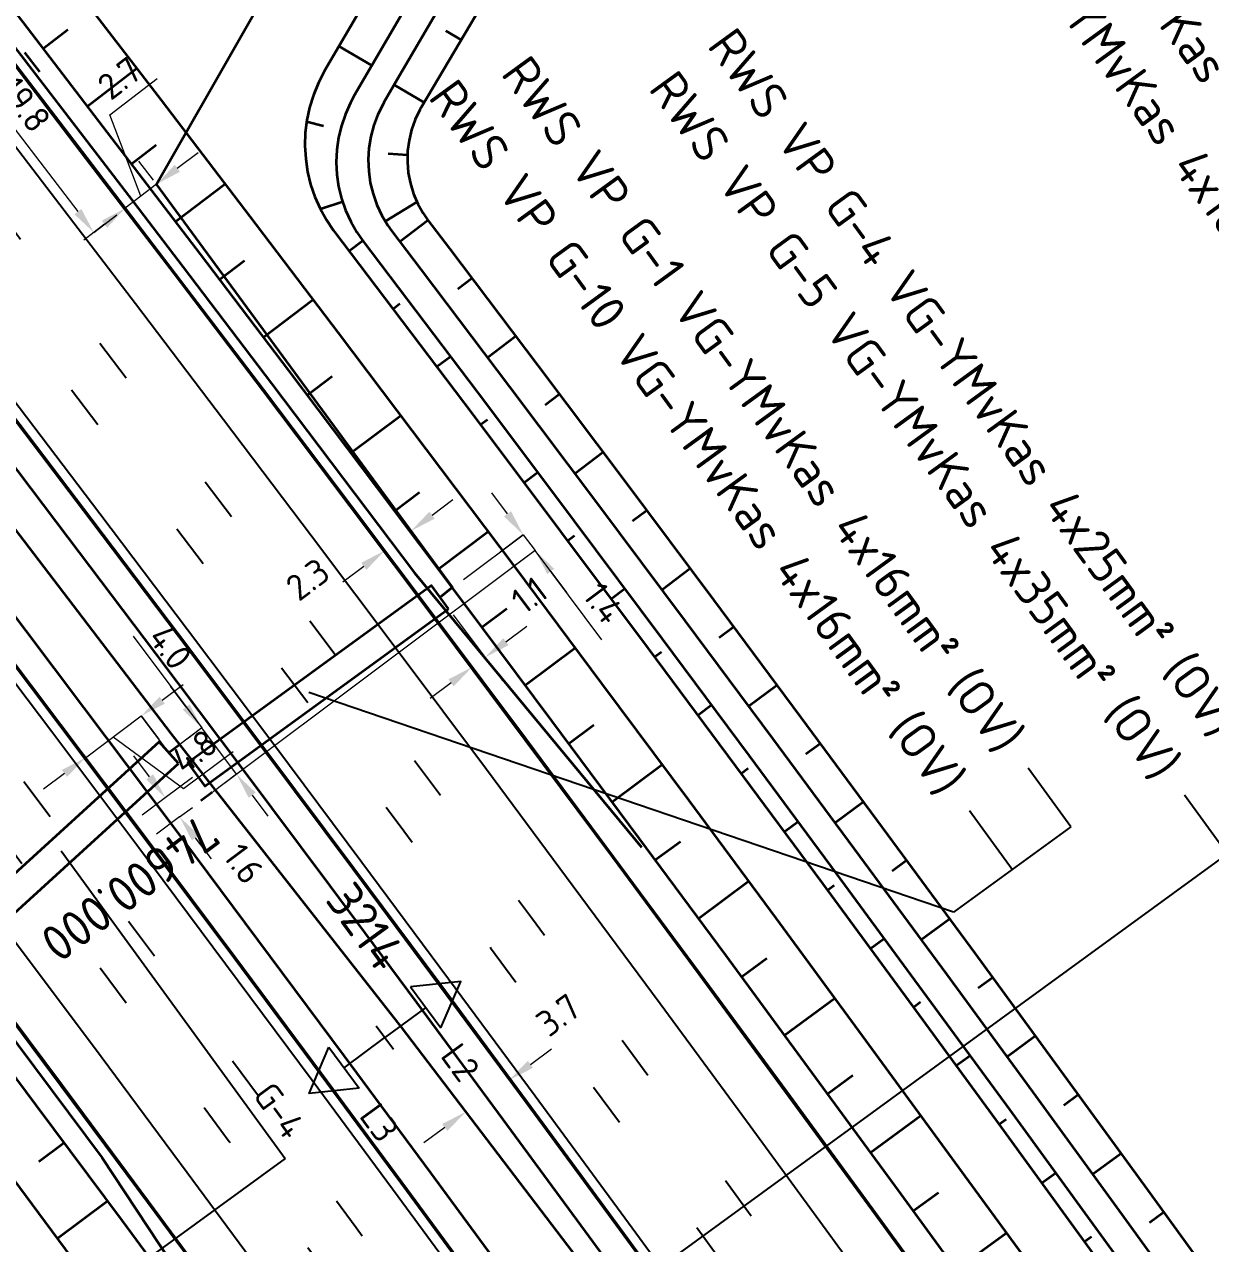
# Model space of a CAD drawing. Header units: metres. Extents: x 134219 to 139080, y 438661 to 444352.
# Drawn here: x 135470.2 to 135551.9, y 443037.3 to 443121.2 of the extents above; entities that cross this region are included whole.
import ezdxf
from ezdxf.enums import TextEntityAlignment as Align

# ---------------------------------------------------------------- set-up
doc = ezdxf.new("R2010")
doc.units = ezdxf.units.M
doc.linetypes.add('13strp', pattern=[4, 1, -3])
doc.linetypes.add('39strp', pattern=[12, 3, -9])
doc.layers.get('DEFPOINTS').update_dxf_attribs({"color": 193})
for name, color, linetype, lineweight in [('N-WE-KL-ET_LS_OV_ARMATUUR-S', 7, 'Continuous', 25), ('N-WE-KL-ET_LS_OV_ARMATUUR-T18', 1, 'Continuous', 25), ('N-WE-KL-ET_LS_OV_KABEL-G', 10, 'KL-LS-OV-N', 35), ('N-WE-KL-ET_LS_OV_KABEL-M', 7, 'Continuous', 18), ('N-WE-KL-ET_LS_OV_KABEL-T25', 7, 'Continuous', 25), ('N-WE-KL-ET_LS_OV_MANTELBUIS-G', 10, 'Continuous', 35), ('Utd-geleiderail-nw', 8, 'glm a2ee v014$0$f2m40080', 35), ('Utd-ondergr-nw', 8, '13strp', 35)]:
    doc.layers.add(name, color=color, linetype=linetype, lineweight=lineweight)
doc.layers.add('N-WE-KL-ET_LS_OV_ARMATUUR-T25', color=2, linetype='Continuous')
doc.layers.add('Utd-weg-nw', color=8, linetype='Continuous')
doc.styles.add('alm a2ee v011$0$rtw_iso', font='NLCS-ISO.ttf')
doc.styles.add('ISO18', font='NLCS-ISO.ttf')
doc.styles.add('ISO25', font='NLCS-ISO.ttf')
doc.styles.add('NLCS-ISO', font='NLCS-ISO.ttf')
doc.styles.add('NLCS_18', font='NLCS-ISO.ttf', dxfattribs={"height": 1.8})
doc.styles.add('NLCS_25', font='NLCS-ISO.ttf', dxfattribs={"height": 2.5})
doc.linetypes.add('glm a2ee v014$0$f2m40080', pattern='A,2,-1,[160,RTW.shx,S=0.5,R=0,X=0,Y=0],-1', length=4)
doc.linetypes.add('KL-LS-OV-N', pattern='A,4,-1,[103,NLCS.SHX,S=0.75,R=0,X=0,Y=0],-1,4,-1.5,["0V",Standard,S=1,R=0,X=0,Y=-0.5],-3', length=14.5)
doc.dimstyles.new('NLCS_t18_pijl_Dimension_l3_h1', dxfattribs={"dimtxt": 1.8, "dimasz": 1.8, "dimexe": 2, "dimexo": 2, "dimgap": 0.7, "dimtad": 1, "dimdec": 1, "dimzin": 0, "dimdsep": 46, "dimtxsty": 'NLCS_18', "dimcen": 2.5, "dimdle": 2, "dimclrd": 256, "dimclre": 256, "dimclrt": 256, "dimadec": 1, "dimazin": 0, "dimtfac": 1, "dimtdec": 1, "dimtofl": 0, "dimtmove": 1, "dimatfit": 0, "dimfxl": 0, "dimtolj": 1, "dimtzin": 0, "dimlwd": 18, "dimlwe": 18, "dimarcsym": 0})

# ---------------------------------------------------------------- blocks, each defined once
blk = doc.blocks.new('SKL-ET_OV_ARMATUUR_HD_NATRIUM_2x250W-SO (1)')
for points in [[(-3.493, -1.757), (-6.493, 0), (-3.493, 1.757)], [(-3.493, 1.757), (-3.493, -1.757)], [(3.493, -1.757), (6.493, 0), (3.493, 1.757)], [(3.493, 1.757), (3.493, -1.757)], [(0, 1), (0, -1)], [(-3.493, 0), (0, 0)], [(3.493, 0), (0, 0)]]:
    blk.add_lwpolyline(points)
at = {"layer": 'N-WE-KL-ET_LS_OV_ARMATUUR-T18', "style": 'NLCS-ISO', "flags": 1}
for tag, p in [('TYPE_ARMATUUR', (3.075, -6.821)), ('VERMOGEN_LAMP', (3.075, -10.606)), ('SPIEGELSTAND', (3.075, -14.39)), ('HOOGTE_LICHTMAST', (3.075, -18.175)), ('UITLEGGERHOEK', (3.075, -21.959)), ('TYPE_LICHTMAST', (3.075, -25.744)), ('BOTSVRIENDELIJK', (3.075, -29.528)), ('POSITIE_LICHTMAST', (3.075, -33.313)), ('KABELAANSLUITNG', (3.075, -37.097)), ('VOEDINGSPUNT', (3.075, -48.451))]:
    blk.add_attdef(tag, p, '', height=1.8, dxfattribs=at)
at = {"layer": 'N-WE-KL-ET_LS_OV_ARMATUUR-T18', "style": 'NLCS-ISO'}
for tag, p in [('FASE-AANSLUITING_1', (3.075, -40.882)), ('FASE-AANSLUITING_2', (3.075, -44.666)), ('GROEPSNUMMER', (3.075, -52.235))]:
    blk.add_attdef(tag, p, '', height=1.8, dxfattribs=at)
at = {"layer": 'N-WE-KL-ET_LS_OV_ARMATUUR-T25', "style": 'NLCS-ISO'}
for tag, p in [('MASTNUMMER', (3.075, 7.391)), ('TYPE_SYMBOOL', (3.075, 3.606))]:
    blk.add_attdef(tag, p, '', height=2.5, dxfattribs=at)
blk = doc.blocks.new('*D456')
at = {"layer": 'DEFPOINTS', "color": 0, "transparency": 16777216}
for p in [(135503.593, 443048.542), (135500.592, 443046.333), (135500.592, 443046.333)]:
    blk.add_point(p, dxfattribs=at)
at = {"layer": 'N-WE-KL-ET_LS_OV_KABEL-M', "linetype": 'Continuous', "lineweight": 18, "transparency": 16777216}
for p, q in [((135505.043, 443049.609), (135506.493, 443050.676)), ((135499.142, 443045.266), (135497.692, 443044.199))]:
    blk.add_line(p, q, dxfattribs=at)
at = {"layer": 'N-WE-KL-ET_LS_OV_KABEL-M', "lineweight": 18, "transparency": 16777216}
for p, q in [((135503.593, 443048.542), (135504.779, 443046.931)), ((135500.592, 443046.333), (135501.777, 443044.722))]:
    blk.add_line(p, q, dxfattribs=at)
at = {"layer": 'N-WE-KL-ET_LS_OV_KABEL-M', "transparency": 16777216}
for points in [[(135504.865, 443049.85), (135505.221, 443049.367), (135503.593, 443048.542)], [(135498.964, 443045.508), (135499.32, 443045.025), (135500.592, 443046.333)]]:
    blk.add_solid(points, dxfattribs=at)
at = {"layer": 'N-WE-KL-ET_LS_OV_KABEL-M', "transparency": 16777216, "insert": (135506.962, 443053.008), "char_height": 1.8, "attachment_point": 5, "rotation": 36.34783, "style": 'NLCS_18'}
blk.add_mtext('\\A1;3.7', dxfattribs=at)
blk = doc.blocks.new('*D401')
at = {"layer": 'DEFPOINTS', "color": 0, "transparency": 16777216}
for p in [(135479.897, 443067.969), (135479.897, 443067.969), (135480.884, 443066.652)]:
    blk.add_point(p, dxfattribs=at)
at = {"layer": 'N-WE-KL-ET_LS_OV_KABEL-M', "linetype": 'Continuous', "lineweight": 18, "transparency": 16777216}
for p, q in [((135478.818, 443069.409), (135477.738, 443070.85)), ((135481.963, 443065.211), (135483.043, 443063.771))]:
    blk.add_line(p, q, dxfattribs=at)
at = {"layer": 'N-WE-KL-ET_LS_OV_KABEL-M', "lineweight": 18, "transparency": 16777216}
for p, q in [((135479.897, 443067.969), (135478.296, 443066.769)), ((135480.884, 443066.652), (135479.283, 443065.452))]:
    blk.add_line(p, q, dxfattribs=at)
at = {"layer": 'N-WE-KL-ET_LS_OV_KABEL-M', "transparency": 16777216}
for points in [[(135479.058, 443069.589), (135478.577, 443069.229), (135479.897, 443067.969)], [(135482.203, 443065.391), (135481.723, 443065.031), (135480.884, 443066.652)]]:
    blk.add_solid(points, dxfattribs=at)
at = {"layer": 'N-WE-KL-ET_LS_OV_KABEL-M', "transparency": 16777216, "insert": (135485.297, 443063.43), "char_height": 1.8, "attachment_point": 5, "rotation": 306.84812, "style": 'NLCS_18'}
blk.add_mtext('\\A1;1.6', dxfattribs=at)
blk = doc.blocks.new('*D402')
at = {"layer": 'DEFPOINTS', "color": 0, "transparency": 16777216}
for p in [(135482.41, 443072.778), (135482.41, 443072.778), (135484.801, 443069.587)]:
    blk.add_point(p, dxfattribs=at)
at = {"layer": 'N-WE-KL-ET_LS_OV_KABEL-M', "linetype": 'Continuous', "lineweight": 18, "transparency": 16777216}
for p, q in [((135477.677, 443079.093), (135482.41, 443072.778)), ((135481.33, 443074.218), (135480.251, 443075.659)), ((135484.801, 443069.587), (135482.41, 443072.778)), ((135485.88, 443068.147), (135486.96, 443066.707))]:
    blk.add_line(p, q, dxfattribs=at)
at = {"layer": 'N-WE-KL-ET_LS_OV_KABEL-M', "lineweight": 18, "transparency": 16777216}
for p, q in [((135482.41, 443072.778), (135480.809, 443071.579)), ((135484.801, 443069.587), (135483.201, 443068.388))]:
    blk.add_line(p, q, dxfattribs=at)
at = {"layer": 'N-WE-KL-ET_LS_OV_KABEL-M', "transparency": 16777216}
for points in [[(135481.571, 443074.398), (135481.09, 443074.039), (135482.41, 443072.778)], [(135486.121, 443068.327), (135485.64, 443067.967), (135484.801, 443069.587)]]:
    blk.add_solid(points, dxfattribs=at)
at = {"layer": 'N-WE-KL-ET_LS_OV_KABEL-M', "transparency": 16777216, "insert": (135480.241, 443078.34), "char_height": 1.8, "attachment_point": 5, "rotation": 306.84812, "style": 'NLCS_18'}
blk.add_mtext('\\A1;4.0', dxfattribs=at)
blk = doc.blocks.new('*D403')
at = {"layer": 'DEFPOINTS', "color": 0, "transparency": 16777216}
for p in [(135478.242, 443073.611), (135478.242, 443073.611), (135474.388, 443070.723)]:
    blk.add_point(p, dxfattribs=at)
at = {"layer": 'N-WE-KL-ET_LS_OV_KABEL-M', "linetype": 'Continuous', "lineweight": 18, "transparency": 16777216}
for p, q in [((135479.683, 443074.691), (135481.123, 443075.77)), ((135474.388, 443070.723), (135478.242, 443073.611)), ((135476.315, 443072.167), (135481.144, 443068.6)), ((135481.144, 443068.6), (135484.569, 443071.167)), ((135472.948, 443069.644), (135471.507, 443068.564))]:
    blk.add_line(p, q, dxfattribs=at)
at = {"layer": 'N-WE-KL-ET_LS_OV_KABEL-M', "lineweight": 18, "transparency": 16777216}
for p, q in [((135478.242, 443073.611), (135479.442, 443072.011)), ((135474.388, 443070.723), (135475.588, 443069.123))]:
    blk.add_line(p, q, dxfattribs=at)
at = {"layer": 'N-WE-KL-ET_LS_OV_KABEL-M', "transparency": 16777216}
for points in [[(135479.503, 443074.931), (135479.862, 443074.451), (135478.242, 443073.611)], [(135472.768, 443069.884), (135473.128, 443069.404), (135474.388, 443070.723)]]:
    blk.add_solid(points, dxfattribs=at)
at = {"layer": 'N-WE-KL-ET_LS_OV_KABEL-M', "transparency": 16777216, "insert": (135481.897, 443071.164), "char_height": 1.8, "attachment_point": 5, "rotation": 36.84812, "style": 'NLCS_18'}
blk.add_mtext('\\A1;4.8', dxfattribs=at)
blk = doc.blocks.new('*D404')
at = {"layer": 'DEFPOINTS', "color": 0, "transparency": 16777216}
for p in [(135504.549, 443086.081), (135505.362, 443084.996), (135505.362, 443084.996)]:
    blk.add_point(p, dxfattribs=at)
at = {"layer": 'N-WE-KL-ET_LS_OV_KABEL-M', "linetype": 'Continuous', "lineweight": 18, "transparency": 16777216}
for p, q in [((135503.47, 443087.522), (135502.39, 443088.962)), ((135504.549, 443086.081), (135505.362, 443084.996)), ((135509.969, 443078.849), (135505.362, 443084.996)), ((135506.442, 443083.556), (135507.521, 443082.115))]:
    blk.add_line(p, q, dxfattribs=at)
at = {"layer": 'N-WE-KL-ET_LS_OV_KABEL-M', "lineweight": 18, "transparency": 16777216}
for p, q in [((135504.549, 443086.081), (135502.949, 443084.882)), ((135505.362, 443084.996), (135503.762, 443083.797))]:
    blk.add_line(p, q, dxfattribs=at)
at = {"layer": 'N-WE-KL-ET_LS_OV_KABEL-M', "transparency": 16777216}
for points in [[(135503.71, 443087.702), (135503.23, 443087.342), (135504.549, 443086.081)], [(135506.682, 443083.736), (135506.202, 443083.376), (135505.362, 443084.996)]]:
    blk.add_solid(points, dxfattribs=at)
at = {"layer": 'N-WE-KL-ET_LS_OV_KABEL-M', "transparency": 16777216, "insert": (135510.074, 443081.377), "char_height": 1.8, "attachment_point": 5, "rotation": 306.84812, "style": 'NLCS_18'}
blk.add_mtext('\\A1;1.4', dxfattribs=at)
blk = doc.blocks.new('*D405')
at = {"layer": 'DEFPOINTS', "color": 0, "transparency": 16777216}
for p in [(135501.019, 443076.966), (135501.916, 443077.638), (135501.916, 443077.638)]:
    blk.add_point(p, dxfattribs=at)
at = {"layer": 'N-WE-KL-ET_LS_OV_KABEL-M', "linetype": 'Continuous', "lineweight": 18, "transparency": 16777216}
for p, q in [((135503.357, 443078.717), (135504.797, 443079.797)), ((135499.579, 443075.886), (135498.138, 443074.807))]:
    blk.add_line(p, q, dxfattribs=at)
at = {"layer": 'N-WE-KL-ET_LS_OV_KABEL-M', "lineweight": 18, "transparency": 16777216}
for p, q in [((135501.019, 443076.966), (135502.218, 443075.365)), ((135501.916, 443077.638), (135503.116, 443076.037))]:
    blk.add_line(p, q, dxfattribs=at)
at = {"layer": 'N-WE-KL-ET_LS_OV_KABEL-M', "transparency": 16777216}
for points in [[(135503.177, 443078.957), (135503.537, 443078.477), (135501.916, 443077.638)], [(135499.399, 443076.126), (135499.759, 443075.646), (135501.019, 443076.966)]]:
    blk.add_solid(points, dxfattribs=at)
at = {"layer": 'N-WE-KL-ET_LS_OV_KABEL-M', "transparency": 16777216, "insert": (135504.958, 443081.917), "char_height": 1.8, "attachment_point": 5, "rotation": 36.84812, "style": 'NLCS_18'}
blk.add_mtext('\\A1;1.1', dxfattribs=at)
blk = doc.blocks.new('*D406')
at = {"layer": 'DEFPOINTS', "color": 0, "transparency": 16777216}
for p in [(135496.825, 443086.352), (135496.825, 443086.352), (135495.004, 443084.987)]:
    blk.add_point(p, dxfattribs=at)
at = {"layer": 'N-WE-KL-ET_LS_OV_KABEL-M', "lineweight": 18, "transparency": 16777216}
for p, q in [((135496.825, 443086.352), (135495.626, 443087.952)), ((135495.004, 443084.987), (135493.805, 443086.588))]:
    blk.add_line(p, q, dxfattribs=at)
at = {"layer": 'N-WE-KL-ET_LS_OV_KABEL-M', "linetype": 'Continuous', "lineweight": 18, "transparency": 16777216}
for p, q in [((135498.266, 443087.431), (135499.706, 443088.511)), ((135493.563, 443083.908), (135492.123, 443082.828))]:
    blk.add_line(p, q, dxfattribs=at)
at = {"layer": 'N-WE-KL-ET_LS_OV_KABEL-M', "transparency": 16777216}
for points in [[(135498.086, 443087.672), (135498.446, 443087.191), (135496.825, 443086.352)], [(135493.384, 443084.148), (135493.743, 443083.668), (135495.004, 443084.987)]]:
    blk.add_solid(points, dxfattribs=at)
at = {"layer": 'N-WE-KL-ET_LS_OV_KABEL-M', "transparency": 16777216, "insert": (135489.707, 443083.017), "char_height": 1.8, "attachment_point": 5, "rotation": 36.84812, "style": 'NLCS_18'}
blk.add_mtext('\\A1;2.3', dxfattribs=at)
blk = doc.blocks.new('*D163')
at = {"layer": 'DEFPOINTS', "color": 0, "transparency": 16777216}
for p in [(135462.948, 443122.579), (135474.969, 443106.909), (135474.969, 443106.909)]:
    blk.add_point(p, dxfattribs=at)
at = {"layer": 'N-WE-KL-ET_LS_OV_KABEL-M', "lineweight": 18, "transparency": 16777216}
for p, q in [((135462.948, 443122.579), (135464.535, 443123.797)), ((135474.969, 443106.909), (135476.556, 443108.126))]:
    blk.add_line(p, q, dxfattribs=at)
at = {"layer": 'N-WE-KL-ET_LS_OV_KABEL-M', "linetype": 'Continuous', "lineweight": 18, "transparency": 16777216}
blk.add_line((135464.044, 443121.151), (135473.873, 443108.337), dxfattribs=at)
at = {"layer": 'N-WE-KL-ET_LS_OV_KABEL-M', "transparency": 16777216}
for points in [[(135464.282, 443121.334), (135463.805, 443120.969), (135462.948, 443122.579)], [(135474.111, 443108.52), (135473.635, 443108.154), (135474.969, 443106.909)]]:
    blk.add_solid(points, dxfattribs=at)
at = {"layer": 'N-WE-KL-ET_LS_OV_KABEL-M', "transparency": 16777216, "insert": (135470.228, 443115.718), "char_height": 1.8, "attachment_point": 5, "rotation": 307.49219, "style": 'NLCS_18'}
blk.add_mtext('\\A1;19.8', dxfattribs=at)
blk = doc.blocks.new('*D164')
at = {"layer": 'DEFPOINTS', "color": 0, "transparency": 16777216}
for p in [(135479.295, 443110.228, 1.374), (135477.136, 443108.571, 1.374), (135477.136, 443108.571)]:
    blk.add_point(p, dxfattribs=at)
at = {"layer": 'N-WE-KL-ET_LS_OV_KABEL-M', "linetype": 'Continuous', "lineweight": 18, "transparency": 16777216}
for p, q in [((135476.085, 443115.012), (135479.338, 443117.507)), ((135478.216, 443109.399), (135476.085, 443115.012)), ((135480.723, 443111.323), (135482.152, 443112.419)), ((135479.295, 443110.228), (135477.136, 443108.571)), ((135475.708, 443107.476), (135474.28, 443106.38))]:
    blk.add_line(p, q, dxfattribs=at)
at = {"layer": 'N-WE-KL-ET_LS_OV_KABEL-M', "lineweight": 18, "transparency": 16777216}
for p, q in [((135479.081, 443110.506), (135478.078, 443111.814)), ((135476.922, 443108.85), (135475.919, 443110.158))]:
    blk.add_line(p, q, dxfattribs=at)
at = {"layer": 'N-WE-KL-ET_LS_OV_KABEL-M', "transparency": 16777216}
for points in [[(135480.541, 443111.561), (135480.906, 443111.085), (135479.295, 443110.228)], [(135475.525, 443107.714), (135475.89, 443107.238), (135477.136, 443108.571)]]:
    blk.add_solid(points, dxfattribs=at)
at = {"layer": 'N-WE-KL-ET_LS_OV_KABEL-M', "transparency": 16777216, "insert": (135476.737, 443117.529), "char_height": 1.8, "attachment_point": 5, "rotation": 37.49219, "style": 'NLCS_18'}
blk.add_mtext('\\A1;2.7', dxfattribs=at)

msp = doc.modelspace()

# ---------------------------------------------------------------- linework, layer by layer
at = {"layer": 'N-WE-KL-ET_LS_OV_KABEL-G', "flags": 128}
for points, elevation in [([(135028.791, 443628.212), (135029.429, 443628.499), (135031.215, 443626.78), (135031.77, 443626.036), (135031.717, 443624.461), (135052.283, 443604.284), (135079.826, 443576.697), (135079.681, 443576.86), (135107.02, 443546.266), (135128.475, 443521.399), (135135.828, 443512.885), (135160.14, 443483.986), (135177.303, 443462.483), (135198.671, 443435.935), (135200.352, 443433.581), (135206.963, 443425.677), (135215.588, 443414.756), (135229.59, 443396.504), (135246.512, 443374.993), (135246.49, 443375.006), (135294.884, 443312.895), (135333.287, 443263.089), (135371.731, 443213.181), (135406.65, 443167.972), (135427.92, 443140.404), (135453.984, 443108.378), (135454.935, 443105.985), (135457.196, 443102.601), (135480.28, 443072.391), (135496.144, 443052.166), (135531.445, 443005.868), (135550.731, 442980.132), (135566.747, 442957.086), (135582.351, 442934.835), (135591.75, 442921.241), (135600.66, 442908.466), (135623.1, 442873.097), (135810.94, 442567.72), (135811.574, 442566.242), (135890.003, 442440.492), (135917.509, 442397.788), (135918.361, 442396.368), (135921.308, 442391.573), (135924.118, 442387.088), (135993.388, 442276.103), (135998.088, 442268.147), (136009.985, 442249.338), (136029.664, 442217.436), (136035.64, 442207.918), (136051.526, 442183.815), (136063.882, 442163.962), (136083.422, 442134.873), (136087.677, 442128.392), (136098.452, 442110.211), (136094.165, 442107.281)], 1.814), ([(135498.825, 443081.778), (135499.676, 443082.47), (135479.295, 443110.228), (135491.354, 443131.372), (135500.523, 443144.885), (135509.375, 443161.728), (135512.756, 443170.434), (135512.446, 443170.053)], 1.374), ([(135480.141, 443071.078), (135480.877, 443071.629)], 1.056)]:
    msp.add_lwpolyline(points, dxfattribs=dict(at, elevation=elevation))
at = {"layer": 'N-WE-KL-ET_LS_OV_KABEL-M'}
for points in [[(135500.434, 443082.997), (135504.549, 443086.081)], [(135505.362, 443084.996), (135483.917, 443068.925)], [(135499.721, 443080.567), (135501.916, 443077.638)], [(135480.141, 443071.078), (135478.242, 443073.611)], [(135481.762, 443069.366), (135479.897, 443067.969)], [(135480.884, 443066.652), (135481.761, 443067.309)]]:
    msp.add_lwpolyline(points, dxfattribs=at)
at = {"layer": 'N-WE-KL-ET_LS_OV_KABEL-M', "elevation": 1.056}
msp.add_lwpolyline([(135482.41, 443072.778), (135481.413, 443072.031)], dxfattribs=at)
at = {"layer": 'N-WE-KL-ET_LS_OV_KABEL-T25'}
for p, q in [((135534.176, 443060.086), (135489.792, 443075.216)), ((135542.259, 443065.973), (135539.316, 443070.015)), ((135553.034, 443064.105), (135550.09, 443068.146)), ((135557.076, 443067.048), (135510.604, 443033.202)), ((135538.217, 443063.029), (135535.274, 443067.071)), ((135542.259, 443065.973), (135538.217, 443063.029)), ((135472.717, 443064.314), (135488.147, 443043.127)), ((135538.217, 443063.029), (135534.176, 443060.086)), ((135488.147, 443043.127), (135461.049, 443023.391))]:
    msp.add_line(p, q, dxfattribs=at)
at = {"layer": 'N-WE-KL-ET_LS_OV_MANTELBUIS-G', "linetype": 'Continuous'}
for points in [[(135499.4, 443080.973), (135498.223, 443082.59), (135481.442, 443070.376), (135482.619, 443068.759)], [(135480.814, 443070.338), (135479.467, 443071.817), (135464.457, 443058.141), (135465.804, 443056.662)]]:
    msp.add_lwpolyline(points, close=True, dxfattribs=at)
at = {"layer": 'Utd-geleiderail-nw', "linetype": 'Continuous', "flags": 128}
for points in [[(135465.3, 443125.119), (135469.952, 443119.117), (135475.023, 443112.507), (135477.361, 443109.444), (135481.121, 443104.517), (135487.199, 443096.512), (135497.047, 443083.472), (135512.268, 443065.096), (135512.698, 443064.574)], [(135445.143, 443122.491), (135448.863, 443117.688), (135454.973, 443109.763), (135461.065, 443101.823), (135467.136, 443093.867), (135473.188, 443085.897), (135479.22, 443077.911), (135485.231, 443069.91), (135491.223, 443061.894), (135497.195, 443053.863), (135503.146, 443045.817), (135509.077, 443037.757), (135514.989, 443029.681), (135520.88, 443021.591), (135526.75, 443013.486), (135532.601, 443005.367), (135538.431, 442997.232), (135544.241, 442989.084), (135550.03, 442980.921), (135555.799, 442972.743)], [(135437.835, 443121.797), (135440.244, 443118.692), (135443.957, 443113.897), (135450.059, 443105.983), (135456.141, 443098.055), (135462.203, 443090.112), (135468.245, 443082.154), (135474.267, 443074.18), (135480.27, 443066.192), (135486.252, 443058.188), (135492.215, 443050.17), (135498.157, 443042.136), (135504.079, 443034.088), (135509.981, 443026.025), (135515.863, 443017.948), (135521.725, 443009.855), (135527.566, 443001.748), (135533.387, 442993.627), (135539.188, 442985.491), (135544.969, 442977.34), (135550.729, 442969.175), (135556.468, 442960.996)], [(135442.323, 443087.103), (135446.71, 443081.445), (135448.221, 443079.465), (135454.237, 443071.541), (135460.234, 443063.602), (135462.344, 443060.793), (135466.207, 443055.652), (135475.541, 443043.164), (135483.407, 443031.276), (135488.8, 443023.081)]]:
    msp.add_lwpolyline(points, dxfattribs=at)
at = {"layer": 'Utd-ondergr-nw', "linetype": 'Continuous'}
msp.add_line((135470.189, 443119.301), (135471.222, 443117.969), dxfattribs=at)
at = {"layer": 'Utd-ondergr-nw', "color": 7, "linetype": 'Continuous'}
msp.add_line((135483.151, 443068.351), (135482.351, 443067.751), dxfattribs=at)
at = {"layer": 'Utd-ondergr-nw', "linetype": 'Continuous', "flags": 128}
for points in [[(135519.255, 443161.637), (135517.514, 443158.642), (135512.488, 443149.997), (135507.462, 443141.352), (135505.641, 443138.219), (135504.078, 443135.531), (135502.436, 443132.706), (135497.41, 443124.061), (135494.145, 443118.446), (135492.891, 443116.289), (135492.644, 443115.835), (135492.297, 443115.061), (135492.024, 443114.258), (135491.827, 443113.433), (135491.71, 443112.593), (135491.671, 443111.746), (135491.713, 443110.898), (135491.835, 443110.059), (135492.035, 443109.235), (135492.311, 443108.433), (135492.662, 443107.661), (135493.084, 443106.925), (135493.502, 443106.325)], [(135520.984, 443160.632), (135519.243, 443157.637), (135514.217, 443148.992), (135509.191, 443140.347), (135507.37, 443137.214), (135505.807, 443134.526), (135504.165, 443131.701), (135499.139, 443123.056), (135495.874, 443117.441), (135494.955, 443115.86), (135494.891, 443115.747), (135494.535, 443115.031), (135494.253, 443114.282), (135494.047, 443113.51), (135493.92, 443112.72), (135493.871, 443111.922), (135493.903, 443111.123), (135494.014, 443110.331), (135494.204, 443109.554), (135494.47, 443108.8), (135494.811, 443108.077), (135495.222, 443107.391), (135495.497, 443107.004)], [(135522.987, 443159.022), (135521.401, 443156.383), (135516.441, 443147.699), (135511.415, 443139.055), (135509.573, 443135.933), (135507.993, 443133.255), (135506.333, 443130.441), (135501.252, 443121.827), (135497.95, 443116.234), (135497.525, 443115.51), (135497.435, 443115.351), (135497.11, 443114.678), (135496.858, 443113.974), (135496.682, 443113.247), (135496.586, 443112.505), (135496.568, 443111.757), (135496.631, 443111.012), (135496.773, 443110.278), (135496.993, 443109.562), (135497.287, 443108.875), (135497.653, 443108.223), (135497.987, 443107.742)], [(135468.262, 443130.768), (135473.482, 443123.999), (135479.609, 443116.012), (135485.716, 443108.01), (135491.803, 443099.993), (135497.87, 443091.96), (135503.916, 443083.913), (135509.943, 443075.85), (135515.949, 443067.772), (135521.936, 443059.68), (135527.902, 443051.572), (135533.847, 443043.45), (135539.773, 443035.312), (135545.678, 443027.16), (135551.562, 443018.993), (135557.427, 443010.812)], [(135465.845, 443126.861), (135470.074, 443121.377), (135476.194, 443113.399), (135482.294, 443105.406), (135488.375, 443097.397), (135494.435, 443089.373), (135500.475, 443081.334), (135506.496, 443073.28), (135512.496, 443065.211), (135518.476, 443057.127), (135524.435, 443049.028), (135530.374, 443040.914), (135536.294, 443032.785), (135542.192, 443024.642), (135548.071, 443016.484), (135553.928, 443008.311)], [(135464.644, 443124.733), (135468.29, 443120.006), (135474.407, 443112.032), (135480.504, 443104.043), (135486.581, 443096.039), (135492.638, 443088.019), (135498.675, 443079.985), (135504.692, 443071.935), (135510.688, 443063.871), (135516.665, 443055.791), (135522.621, 443047.697), (135528.557, 443039.587), (135534.473, 443031.463), (135540.368, 443023.324), (135546.243, 443015.171), (135552.098, 443007.002)], [(135464.683, 443124.798), (135468.346, 443120.048), (135474.463, 443112.074), (135480.56, 443104.085), (135486.637, 443096.081), (135492.694, 443088.061), (135498.731, 443080.027), (135504.748, 443071.977), (135510.745, 443063.912), (135516.721, 443055.833), (135522.678, 443047.738), (135528.614, 443039.629), (135534.53, 443031.504), (135540.425, 443023.365), (135546.3, 443015.212), (135552.155, 443007.043)], [(135495.142, 443125.38), (135491.877, 443119.765), (135490.865, 443118.025), (135490.847, 443117.993), (135490.435, 443117.199), (135490.096, 443116.371), (135489.833, 443115.517), (135489.646, 443114.642), (135489.539, 443113.755), (135489.511, 443112.861), (135489.563, 443111.969), (135489.695, 443111.084), (135489.905, 443110.215), (135490.192, 443109.368), (135490.554, 443108.551), (135490.987, 443107.768), (135491.488, 443107.028), (135491.547, 443106.95)], [(135473.188, 443120.85), (135471.483, 443119.54)], [(135499.225, 443120.784), (135500.275, 443120.173)], [(135494.125, 443118.411), (135491.857, 443119.731)], [(135477.94, 443118.188), (135474.526, 443115.573)], [(135495.66, 443117.073), (135497.734, 443115.865)], [(135490.789, 443114.224), (135489.631, 443114.512)], [(135479.274, 443112.908), (135477.565, 443111.602)], [(135495.242, 443112.351), (135496.58, 443112.247)], [(135456.434, 443111.111), (135456.543, 443110.97), (135462.637, 443103.026), (135468.712, 443095.067), (135474.766, 443087.092), (135480.801, 443079.102), (135486.816, 443071.097), (135492.81, 443063.077), (135498.785, 443055.042), (135504.739, 443046.993), (135510.674, 443038.928), (135516.588, 443030.849), (135522.482, 443022.754), (135528.355, 443014.646), (135534.209, 443006.522), (135540.042, 442998.384), (135545.855, 442990.231), (135551.647, 442982.064), (135557.419, 442973.882)], [(135456.473, 443111.175), (135456.598, 443111.013), (135462.693, 443103.069), (135468.767, 443095.109), (135474.822, 443087.134), (135480.857, 443079.144), (135486.872, 443071.139), (135492.866, 443063.119), (135498.841, 443055.084), (135504.796, 443047.034), (135510.73, 443038.969), (135516.644, 443030.89), (135522.538, 443022.796), (135528.412, 443014.687), (135534.266, 443006.563), (135540.099, 442998.425), (135545.912, 442990.272), (135551.704, 442982.104), (135557.476, 442973.923)], [(135484.018, 443110.234), (135480.599, 443107.627)], [(135492.113, 443109.008), (135490.575, 443108.512)], [(135495.05, 443107.676), (135497.231, 443109.007)], [(135496.05, 443106.274), (135497.987, 443107.742)], [(135497.987, 443107.742), (135499.463, 443105.794), (135505.545, 443097.742), (135511.606, 443089.675), (135517.647, 443081.594), (135523.668, 443073.497), (135529.668, 443065.385), (135535.648, 443057.258), (135541.608, 443049.116), (135547.548, 443040.959), (135553.467, 443032.787)], [(135491.547, 443106.95), (135494.992, 443102.408), (135501.065, 443094.367), (135507.117, 443086.312), (135513.15, 443078.241), (135519.162, 443070.155), (135525.155, 443062.055), (135531.126, 443053.939), (135537.078, 443045.808), (135543.009, 443037.663), (135548.92, 443029.502), (135551.279, 443026.234), (135551.868, 443025.417), (135554.811, 443021.327)], [(135493.502, 443106.325), (135492.562, 443105.612)], [(135493.502, 443106.325), (135495.932, 443103.12), (135502.006, 443095.077), (135508.061, 443087.019), (135514.095, 443078.946), (135520.109, 443070.858), (135526.103, 443062.755), (135532.077, 443054.637), (135538.03, 443046.504), (135543.963, 443038.356), (135549.876, 443030.193), (135552.235, 443026.924)], [(135495.497, 443107.004), (135497.526, 443104.327), (135503.604, 443096.28), (135509.661, 443088.218), (135515.699, 443080.141), (135521.716, 443072.049), (135527.713, 443063.942), (135533.689, 443055.82), (135539.646, 443047.683), (135545.582, 443039.531), (135551.497, 443031.364), (135553.858, 443028.093)], [(135485.339, 443104.951), (135483.628, 443103.649)], [(135500.036, 443103.019), (135501.005, 443103.752)], [(135490.077, 443102.265), (135486.651, 443099.667)], [(135450.762, 443101.699), (135454.513, 443096.81), (135460.572, 443088.87), (135466.611, 443080.916), (135472.63, 443072.947), (135478.629, 443064.962), (135484.609, 443056.963), (135490.568, 443048.948), (135496.507, 443040.919), (135502.426, 443032.875), (135508.325, 443024.816), (135514.204, 443016.743), (135520.063, 443008.655), (135522.401, 443005.415), (135522.985, 443004.605), (135525.901, 443000.552), (135531.72, 442992.435), (135537.517, 442984.303), (135543.295, 442976.156), (135549.052, 442967.996), (135554.789, 442959.82)], [(135450.8, 443101.764), (135454.568, 443096.852), (135460.627, 443088.913), (135466.667, 443080.958), (135472.686, 443072.989), (135478.685, 443065.004), (135484.665, 443057.005), (135490.624, 443048.99), (135496.564, 443040.961), (135502.483, 443032.917), (135508.382, 443024.858), (135514.261, 443016.784), (135520.12, 443008.696), (135522.458, 443005.456), (135523.042, 443004.646), (135525.958, 443000.593), (135531.777, 442992.475), (135537.574, 442984.343), (135543.352, 442976.197), (135549.109, 442968.036), (135554.846, 442959.861)], [(135496.051, 443101.983), (135495.581, 443101.628)], [(135502.081, 443098.297), (135504.021, 443099.76)], [(135499.535, 443098.349), (135498.593, 443097.639)], [(135491.385, 443096.979), (135489.67, 443095.682)], [(135506.06, 443095.034), (135507.031, 443095.764)], [(135496.117, 443094.281), (135492.684, 443091.692)], [(135502.075, 443094.004), (135501.604, 443093.649)], [(135508.093, 443090.306), (135510.036, 443091.764)], [(135505.55, 443090.361), (135504.607, 443089.653)], [(135497.411, 443088.991), (135495.693, 443087.699)], [(135442.543, 443088.064), (135442.743, 443087.804), (135448.779, 443079.894), (135454.796, 443071.969), (135460.793, 443064.029), (135466.77, 443056.075), (135472.727, 443048.105), (135478.664, 443040.12), (135484.582, 443032.121), (135490.479, 443024.107), (135496.356, 443016.078), (135502.213, 443008.034), (135508.05, 442999.976), (135510.379, 442996.749), (135510.961, 442995.942), (135513.867, 442991.903), (135519.663, 442983.816), (135525.44, 442975.714), (135531.196, 442967.598), (135536.932, 442959.468), (135542.647, 442951.323), (135548.342, 442943.164), (135554.017, 442934.991)], [(135442.582, 443088.128), (135442.798, 443087.846), (135448.835, 443079.936), (135454.852, 443072.011), (135460.849, 443064.071), (135466.826, 443056.117), (135472.783, 443048.147), (135478.721, 443040.162), (135484.638, 443032.162), (135490.535, 443024.148), (135496.413, 443016.119), (135502.27, 443008.075), (135508.107, 443000.017), (135510.436, 442996.79), (135511.018, 442995.982), (135513.924, 442991.944), (135519.72, 442983.857), (135525.497, 442975.755), (135531.253, 442967.639), (135536.989, 442959.508), (135542.704, 442951.363), (135548.399, 442943.204), (135554.074, 442935.03)], [(135512.064, 443087.033), (135513.037, 443087.761)], [(135502.136, 443086.283), (135498.697, 443083.701)], [(135441.375, 443086.003), (135447.045, 443078.574), (135453.058, 443070.653), (135459.052, 443062.718), (135465.026, 443054.767), (135470.98, 443046.802), (135476.913, 443038.822), (135482.827, 443030.827), (135488.721, 443022.817), (135494.595, 443014.792), (135500.449, 443006.753), (135506.283, 442998.699), (135508.611, 442995.474), (135509.192, 442994.667), (135512.097, 442990.631), (135517.89, 442982.548), (135523.663, 442974.451), (135529.416, 442966.339), (135535.149, 442958.213), (135540.861, 442950.073), (135546.553, 442941.918), (135552.224, 442933.749), (135557.875, 442925.567), (135563.506, 442917.369)], [(135508.08, 443086.009), (135507.608, 443085.655)], [(135514.085, 443082.3), (135516.032, 443083.754)], [(135438.954, 443082.088), (135443.623, 443075.969), (135449.63, 443068.057), (135455.617, 443060.13), (135461.585, 443052.188), (135467.532, 443044.232), (135473.46, 443036.26), (135479.367, 443028.274), (135485.255, 443020.273), (135491.122, 443012.257), (135496.97, 443004.226), (135502.797, 442996.181), (135505.123, 442992.959), (135505.704, 442992.153), (135508.605, 442988.122), (135514.392, 442980.048), (135520.159, 442971.959), (135525.905, 442963.856), (135531.632, 442955.739), (135537.338, 442947.607), (135543.024, 442939.462), (135548.689, 442931.302), (135554.334, 442923.127)], [(135511.545, 443082.357), (135510.601, 443081.652)], [(135503.417, 443080.989), (135501.696, 443079.701)], [(135518.048, 443079.017), (135519.023, 443079.743)], [(135508.135, 443078.269), (135504.69, 443075.696)], [(135514.064, 443077.999), (135513.592, 443077.647)], [(135520.057, 443074.279), (135522.008, 443075.728)], [(135517.521, 443074.339), (135516.574, 443073.636)], [(135509.404, 443072.972), (135507.679, 443071.688)], [(135524.013, 443070.987), (135524.989, 443071.71)], [(135514.115, 443070.24), (135510.663, 443067.676)], [(135520.029, 443069.975), (135519.556, 443069.624)], [(135526.01, 443066.244), (135527.964, 443067.688)], [(135523.476, 443066.306), (135522.528, 443065.605)], [(135515.37, 443064.941), (135513.642, 443063.661)], [(135529.957, 443062.942), (135530.935, 443063.663)], [(135520.074, 443062.197), (135516.616, 443059.641)], [(135525.974, 443061.935), (135525.5, 443061.585)], [(135531.943, 443058.194), (135533.9, 443059.633)], [(135529.412, 443058.258), (135528.462, 443057.559)], [(135521.316, 443056.894), (135519.586, 443055.618)], [(135535.882, 443054.882), (135536.861, 443055.6)], [(135526.013, 443054.138), (135522.549, 443051.591)], [(135531.899, 443053.882), (135531.424, 443053.533)], [(135537.855, 443050.129), (135539.817, 443051.563)], [(135535.328, 443050.196), (135534.376, 443049.499)], [(135527.243, 443048.833), (135525.509, 443047.561)], [(135541.786, 443046.808), (135542.768, 443047.523)], [(135531.933, 443046.065), (135528.462, 443043.527)], [(135537.804, 443045.813), (135537.328, 443045.465)], [(135471.191, 443042.915), (135472.915, 443044.198)], [(135543.748, 443042.05), (135545.713, 443043.479)], [(135541.223, 443042.119), (135540.27, 443041.425)], [(135533.149, 443040.757), (135531.412, 443039.49)], [(135472.449, 443037.619), (135475.902, 443040.182)], [(135547.67, 443038.718), (135548.654, 443039.432)], [(135537.832, 443037.977), (135534.355, 443035.448)], [(135543.689, 443037.73), (135543.212, 443037.383)]]:
    msp.add_lwpolyline(points, dxfattribs=at)
at = {"layer": 'Utd-weg-nw', "linetype": 'Continuous', "flags": 128}
for points in [[(135462.789, 443121.654), (135465.635, 443117.963), (135471.746, 443109.996), (135477.838, 443102.014), (135483.91, 443094.016), (135489.962, 443086.004), (135495.994, 443077.976), (135502.006, 443069.933), (135507.998, 443061.875), (135513.969, 443053.802), (135519.921, 443045.715), (135525.852, 443037.612), (135531.762, 443029.495), (135537.653, 443021.363), (135543.523, 443013.216), (135549.373, 443005.054), (135555.202, 442996.878)], [(135456.861, 443111.819), (135457.153, 443111.44), (135463.249, 443103.494), (135469.324, 443095.533), (135475.38, 443087.557), (135481.416, 443079.565), (135487.432, 443071.559), (135493.428, 443063.538), (135499.403, 443055.501), (135505.359, 443047.45), (135511.294, 443039.384), (135517.21, 443031.303), (135523.105, 443023.207), (135528.98, 443015.097), (135534.834, 443006.971), (135540.668, 442998.832), (135546.482, 442990.677), (135552.275, 442982.509)], [(135450.373, 443101.055), (135453.957, 443096.384), (135460.015, 443088.446), (135466.053, 443080.493), (135472.071, 443072.525), (135478.069, 443064.542), (135484.048, 443056.544), (135490.006, 443048.531), (135495.944, 443040.504), (135501.862, 443032.461), (135507.76, 443024.404), (135513.638, 443016.332), (135519.496, 443008.245), (135521.833, 443005.006), (135522.417, 443004.196), (135525.333, 443000.143), (135531.15, 442992.028), (135536.947, 442983.897), (135542.723, 442975.752), (135548.48, 442967.593), (135554.215, 442959.419)], [(135444.44, 443091.21), (135445.459, 443089.882), (135451.501, 443081.965), (135457.523, 443074.034), (135463.525, 443066.087), (135469.507, 443058.126), (135475.469, 443050.149), (135481.411, 443042.158), (135487.334, 443034.151), (135493.236, 443026.13), (135499.118, 443018.094), (135504.98, 443010.044), (135510.822, 443001.979), (135513.153, 442998.749), (135513.736, 442997.941), (135516.644, 442993.899), (135522.446, 442985.805), (135528.227, 442977.696), (135533.988, 442969.573), (135539.729, 442961.436), (135545.449, 442953.284), (135551.149, 442945.118), (135556.828, 442936.937)]]:
    msp.add_lwpolyline(points, dxfattribs=at)
at = {"layer": 'Utd-weg-nw', "linetype": '39strp', "flags": 128}
for points in [[(135460.794, 443118.345), (135462.781, 443115.768), (135468.887, 443107.808), (135474.974, 443099.833), (135481.04, 443091.843), (135487.087, 443083.837), (135493.113, 443075.817), (135499.12, 443067.781), (135505.106, 443059.731), (135511.072, 443051.665), (135517.018, 443043.585), (135522.944, 443035.489), (135528.85, 443027.379), (135534.735, 443019.254), (135540.6, 443011.115), (135546.444, 443002.961), (135552.268, 442994.792), (135558.072, 442986.609), (135563.855, 442978.411), (135569.618, 442970.199), (135575.36, 442961.972), (135581.082, 442953.731), (135586.782, 442945.476), (135592.463, 442937.207), (135598.122, 442928.923), (135603.761, 442920.625), (135609.379, 442912.314), (135614.977, 442903.988), (135620.553, 442895.648), (135626.109, 442887.294), (135631.643, 442878.927), (135634.624, 442874.395)], [(135458.855, 443115.128), (135460.007, 443113.635), (135466.108, 443105.682), (135472.189, 443097.713), (135478.25, 443089.73), (135484.291, 443081.731), (135490.313, 443073.718), (135496.314, 443065.689), (135502.295, 443057.646), (135508.256, 443049.587), (135514.197, 443041.514), (135520.117, 443033.425), (135526.018, 443025.322), (135531.898, 443017.205), (135537.757, 443009.072), (135543.597, 443000.925), (135549.416, 442992.764), (135555.215, 442984.588), (135560.993, 442976.397), (135566.75, 442968.192), (135572.487, 442959.972), (135578.204, 442951.739), (135583.9, 442943.491), (135589.575, 442935.229), (135595.23, 442926.952), (135600.864, 442918.662), (135606.477, 442910.357), (135612.069, 442902.039), (135617.641, 442893.706), (135623.192, 442885.36), (135628.722, 442877), (135632.969, 442870.543)], [(135448.377, 443097.743), (135451.098, 443094.197), (135457.15, 443086.266), (135463.183, 443078.32), (135469.196, 443070.359), (135475.188, 443062.383), (135481.161, 443054.393), (135487.114, 443046.387), (135493.047, 443038.366), (135498.96, 443030.331), (135504.853, 443022.281), (135510.725, 443014.216), (135516.577, 443006.137), (135518.913, 443002.901), (135519.496, 443002.091), (135522.41, 442998.043), (135528.222, 442989.934), (135534.013, 442981.811), (135539.784, 442973.673), (135545.535, 442965.521), (135551.266, 442957.355), (135556.976, 442949.174), (135562.666, 442940.979), (135568.335, 442932.77), (135573.983, 442924.547), (135579.611, 442916.31), (135585.219, 442908.058), (135590.805, 442899.793), (135596.371, 442891.514), (135601.917, 442883.22), (135607.441, 442874.913), (135612.945, 442866.593), (135618.428, 442858.258), (135623.89, 442849.91), (135629.331, 442841.548), (135634.752, 442833.172), (135640.151, 442824.783), (135645.529, 442816.381), (135650.887, 442807.965), (135656.223, 442799.536), (135661.538, 442791.093), (135666.832, 442782.638), (135672.072, 442774.222), (135672.105, 442774.168), (135677.38, 442765.673), (135682.655, 442757.177), (135687.93, 442748.682), (135693.205, 442740.186), (135698.48, 442731.69), (135703.755, 442723.195), (135709.03, 442714.699), (135714.305, 442706.204), (135719.58, 442697.708), (135724.855, 442689.213), (135730.13, 442680.717), (135735.405, 442672.221), (135740.68, 442663.726), (135745.955, 442655.23), (135751.229, 442646.735), (135756.504, 442638.239), (135761.779, 442629.743), (135767.054, 442621.248), (135772.329, 442612.752), (135777.604, 442604.257), (135782.879, 442595.761), (135788.154, 442587.265), (135793.429, 442578.77), (135798.704, 442570.274), (135803.979, 442561.779), (135809.254, 442553.283), (135814.529, 442544.787), (135819.804, 442536.292), (135825.079, 442527.796), (135830.353, 442519.301), (135835.628, 442510.805), (135840.903, 442502.31), (135846.178, 442493.814), (135851.453, 442485.318), (135855.13, 442479.397)], [(135446.436, 443094.523), (135448.318, 443092.07), (135454.365, 443084.146), (135460.393, 443076.207), (135466.4, 443068.253), (135472.388, 443060.284), (135478.355, 443052.301), (135484.303, 443044.302), (135490.231, 443036.289), (135496.138, 443028.26), (135502.026, 443020.217), (135507.893, 443012.159), (135513.74, 443004.087), (135516.074, 443000.854), (135516.656, 443000.045), (135519.567, 442996), (135525.374, 442987.899), (135531.161, 442979.783), (135536.927, 442971.652), (135542.673, 442963.507), (135548.398, 442955.348), (135554.103, 442947.175), (135559.788, 442938.987), (135565.452, 442930.785), (135571.096, 442922.569), (135576.719, 442914.339), (135582.321, 442906.095), (135587.903, 442897.837), (135593.464, 442889.565), (135599.005, 442881.279), (135604.524, 442872.979), (135610.023, 442864.665), (135615.502, 442856.338), (135620.959, 442847.997), (135621.287, 442847.494)]]:
    msp.add_lwpolyline(points, dxfattribs=at)

# ---------------------------------------------------------------- block references
at = {"layer": 'N-WE-KL-ET_LS_OV_ARMATUUR-S'}
ref = msp.add_blockref('SKL-ET_OV_ARMATUUR_HD_NATRIUM_2x250W-SO (1)', (135495.02, 443051.458, 1.943), dxfattribs=dict(at, rotation=36.49062922708041))
ref.add_attrib('MASTNUMMER', '3214', (135490.847, 443060.918, 1.943), dxfattribs={"layer": 'N-WE-KL-ET_LS_OV_ARMATUUR-T25', "height": 2.5, "rotation": 306.066, "style": 'ISO25'})
ref.add_attrib('FASE-AANSLUITING_1', 'L2', (135498.784, 443050.188, 1.943), dxfattribs={"layer": 'N-WE-KL-ET_LS_OV_ARMATUUR-T18', "height": 1.8, "rotation": 306.066, "style": 'ISO18'})
ref.add_attrib('FASE-AANSLUITING_2', 'L3', (135493.188, 443046.049, 1.943), dxfattribs={"layer": 'N-WE-KL-ET_LS_OV_ARMATUUR-T18', "height": 1.8, "rotation": 306.066, "style": 'ISO18'})
ref.add_attrib('GROEPSNUMMER', 'G-4', (135485.871, 443047.478, 1.943), dxfattribs={"layer": 'N-WE-KL-ET_LS_OV_ARMATUUR-T18', "height": 1.8, "rotation": 306.066, "style": 'ISO18'})

# ---------------------------------------------------------------- texts
at = {"layer": 'N-WE-KL-ET_LS_OV_KABEL-T25', "style": 'NLCS_25'}
for s, p in [('RWS VP G-1 VG-YMvKas 4x16mm² (OV)', (135530.468, 443147.737)), ('RWS VP G-10 VG-YMvKas 4x16mm² (OV)', (135526.426, 443144.793))]:
    msp.add_text(s, height=2.5, rotation=306.066, dxfattribs=at).set_placement(p, align=Align.MIDDLE_LEFT)
for s, p in [('RWS VP G-4 VG-YMvKas 4x25mm² (OV)', (135553.002, 443072.642)), ('RWS VP G-1 VG-YMvKas 4x16mm² (OV)', (135538.185, 443071.567)), ('RWS VP G-5 VG-YMvKas 4x35mm² (OV)', (135548.96, 443069.698)), ('RWS VP G-10 VG-YMvKas 4x16mm² (OV)', (135534.144, 443068.623))]:
    msp.add_text(s, height=2.5, rotation=306.066, dxfattribs=at).set_placement(p, align=Align.MIDDLE_RIGHT)
at = {"layer": 'Utd-ondergr-nw', "color": 7, "style": 'alm a2ee v011$0$rtw_iso'}
msp.add_text('74600.000', height=2.5, rotation=216.84858, dxfattribs=at).set_placement((135482.325, 443066.951))

# ---------------------------------------------------------------- dimensions: what is measured, and where the dimension line sits
at = {"layer": 'N-WE-KL-ET_LS_OV_KABEL-M'}
for p1, p2, picture, middle in [((135462.948, 443122.5793), (135474.9689, 443106.9089), '*D163', (135470.2279, 443115.7179)), ((135479.295, 443110.228, 1.374), (135477.136, 443108.571, 1.374), '*D164', (135475.666, 443116.707)), ((135474.388, 443070.723), (135478.242, 443073.611), '*D403', (135480.745, 443070.301))]:
    dim = msp.add_aligned_dim(p1=p1, p2=p2, distance=0, dimstyle='NLCS_t18_pijl_Dimension_l3_h1', dxfattribs=at)
    dim.commit()
    dim.dimension.update_dxf_attribs({"geometry": picture, "text_midpoint": middle})
for base, p1, p2, angle, picture, middle in [((135505.362, 443084.996), (135504.549, 443086.081), (135505.362, 443084.996), 306.84812, '*D404', (135508.794, 443080.418)), ((135496.825, 443086.352), (135495.004, 443084.987), (135496.825, 443086.352), 36.84812, '*D406', (135490.667, 443081.737)), ((135501.916, 443077.638), (135501.019, 443076.966), (135501.916, 443077.638), 36.84812, '*D405', (135505.917, 443080.636)), ((135482.41, 443072.778), (135484.801, 443069.587), (135482.41, 443072.778), 126.84812, '*D402', (135478.961, 443077.381)), ((135479.897, 443067.969), (135480.884, 443066.652), (135479.897, 443067.969), 126.84812, '*D401', (135484.017, 443062.471)), ((135500.592, 443046.333), (135503.593, 443048.542), (135500.592, 443046.333), 216.34783, '*D456', (135507.91, 443051.719))]:
    dim = msp.add_linear_dim(base=base, p1=p1, p2=p2, angle=angle, dimstyle='NLCS_t18_pijl_Dimension_l3_h1', dxfattribs=at)
    dim.commit()
    dim.dimension.update_dxf_attribs({"geometry": picture, "text_midpoint": middle, "dimtype": 161})

doc.saveas('drawing.dxf')
